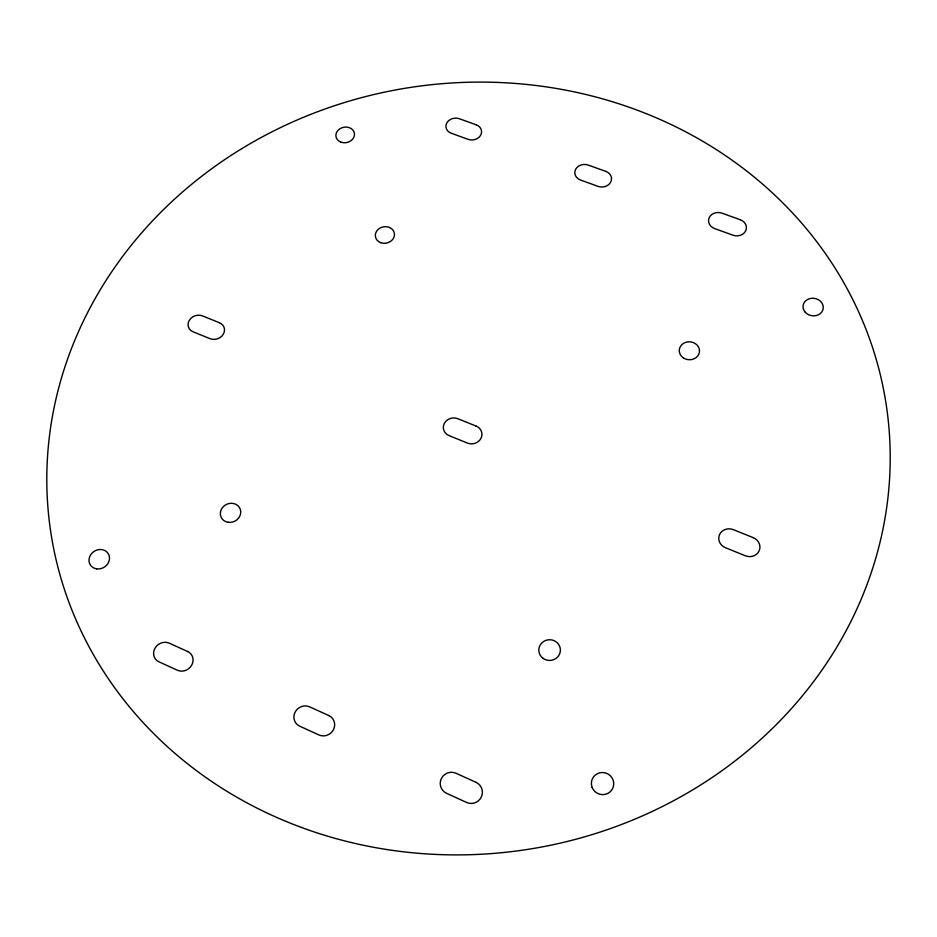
<?xml version="1.0" encoding="UTF-8"?>
<svg xmlns="http://www.w3.org/2000/svg" width="937" height="937" viewBox="0 0 937 937"><rect width="100%" height="100%" fill="white"/><g stroke="black" fill="none" stroke-linecap="round" stroke-linejoin="round"><path stroke-width="1.41" d="M476.195 124.797L459.271 118.706A9.382 7.847 -7.4 0 0 446.82 122.923A9.382 7.847 -7.4 0 0 451.247 133.23L468.207 139.367A9.405 7.883 -6.8 0 0 480.704 135.151A9.405 7.883 -6.8 0 0 476.195 124.797M605.759 171.366L588.202 165.064A9.569 8.117 -2.3 0 0 575.599 169.374A9.569 8.117 -2.3 0 0 580.507 180.021L598.111 186.393A9.604 8.152 -1.6 0 0 610.748 182.059A9.604 8.152 -1.6 0 0 605.759 171.366M740.207 219.703L721.994 213.156A9.815 8.374 3.6 0 0 709.239 217.583A9.815 8.374 3.6 0 0 714.662 228.581L732.933 235.199A9.85 8.41 4.4 0 0 745.735 230.748A9.85 8.41 4.4 0 0 740.207 219.703M219.434 322.726L202.427 315.886A9.85 8.492 -20.2 0 0 189.262 320.407A9.85 8.492 -20.2 0 0 193.057 331.792L210.111 338.714A9.874 8.538 -19.8 0 0 223.322 334.169A9.874 8.538 -19.8 0 0 219.434 322.726M476.113 426.077L457.783 418.698A10.155 9.206 -9.5 0 0 444.29 423.465A10.155 9.206 -9.5 0 0 449.081 435.623L467.458 443.084A10.19 9.265 -8.3 0 0 480.997 438.305A10.19 9.265 -8.3 0 0 476.113 426.077M753.161 537.627L733.343 529.651A10.694 9.827 12.9 0 0 719.511 534.687A10.694 9.827 12.9 0 0 725.437 547.712L745.313 555.77A10.74 9.862 14.5 0 0 759.193 550.722A10.74 9.862 14.5 0 0 753.161 537.627M187.634 651.508L169.257 643.169A10.857 9.874 -35.9 0 0 154.933 648.322A10.857 9.874 -35.9 0 0 158.939 661.815L177.374 670.236A10.869 9.932 -36 0 0 191.745 665.083A10.869 9.932 -36 0 0 187.634 651.508M328.782 715.54L309.62 706.838A10.986 10.377 -36.3 0 0 295.108 712.155A10.986 10.377 -36.3 0 0 299.688 726.163L318.908 734.948A11.01 10.448 -36.3 0 0 333.478 729.63A11.01 10.448 -36.3 0 0 328.782 715.54M476.019 782.325L456.026 773.259A11.127 10.928 -36.2 0 0 441.292 778.729A11.127 10.928 -36.2 0 0 446.516 793.276L466.567 802.447A11.15 10.998 -36 0 0 481.349 796.965A11.15 10.998 -36 0 0 476.019 782.325M301.327 827.406A422.552 385.47 -8.9 0 0 887.374 413.018A422.552 385.47 -8.9 0 0 216.81 165.076A422.552 385.47 -8.9 0 0 301.327 827.406M96.581 568.853A10.588 9.37 -32.4 0 0 109.16 555.7A10.588 9.37 -32.4 0 0 92.013 553.123A10.588 9.37 -32.4 0 0 96.581 568.853M228.195 522.307A10.389 9.37 -25.5 0 0 240.317 509.377A10.389 9.37 -25.5 0 0 223.111 506.87A10.389 9.37 -25.5 0 0 228.195 522.307M683.26 357.805A10.131 8.96 4.5 0 0 699.435 352.054A10.131 8.96 4.5 0 0 685.462 342.438A10.131 8.96 4.5 0 0 683.26 357.805M805.328 312.326A10.155 8.773 9 0 0 822.627 310.51A10.155 8.773 9 0 0 811.489 298.294A10.155 8.773 9 0 0 805.328 312.326M380.656 242.648A9.639 8.281 -11 0 0 394.454 233.957A9.639 8.281 -11 0 0 379.555 228.335A9.639 8.281 -11 0 0 380.656 242.648M340.998 142.178A9.358 7.801 -11.5 0 0 354.467 133.909A9.358 7.801 -11.5 0 0 340.084 128.65A9.358 7.801 -11.5 0 0 340.998 142.178M542.804 658.149A10.787 10.354 -0.2 0 0 560.256 651.719A10.787 10.354 -0.2 0 0 545.732 640.428A10.787 10.354 -0.2 0 0 542.804 658.149M592.161 787.478A11.232 11.01 28.4 0 0 611.322 790.582A11.232 11.01 28.4 0 0 604.178 772.662A11.232 11.01 28.4 0 0 592.161 787.478"/></g></svg>
